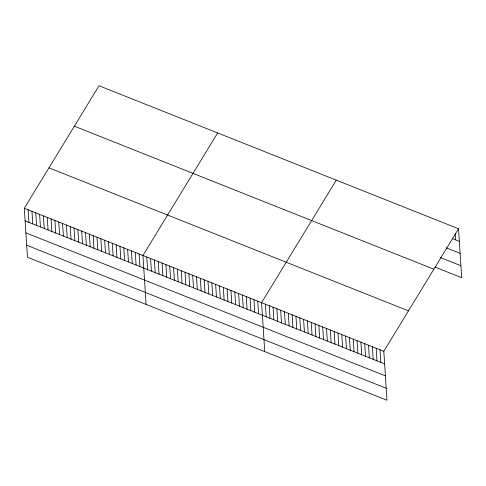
<?xml version="1.0" encoding="UTF-8"?>
<svg xmlns="http://www.w3.org/2000/svg" width="486" height="486" viewBox="0 0 486 486"><rect width="100%" height="100%" fill="white"/><g stroke="black" fill="none" stroke-linecap="round" stroke-linejoin="round"><path stroke-width="0.73" d="M458.535 228.766L383.812 351.293L386.978 400.239L27.465 257.234L24.3 208.281L99.023 85.761L458.535 228.766L461.7 277.719L434.964 267.081M217.661 132.951L142.939 255.478L146.104 304.424M336.3 180.148L261.577 302.669L264.742 351.615M452.345 238.565L459.349 241.354M446.118 247.781L460.127 253.352M440.553 257.61L460.922 265.714M74.364 126.196L433.877 269.201M48.958 167.852L408.471 310.858M24.3 208.281L383.812 351.293M25.114 220.869L384.62 363.874M25.892 232.867L385.398 375.872M26.687 245.23L386.2 388.241M455.145 233.912L455.528 239.835M379.991 349.774L380.805 362.356M376.17 348.255L376.984 360.837M372.349 346.737L373.163 359.318M368.528 345.212L369.342 357.799M364.713 343.693L365.527 356.274M360.891 342.174L361.706 354.756M357.07 340.656L357.884 353.237M353.249 339.137L354.063 351.718M349.434 337.618L350.248 350.199M345.613 336.099L346.427 348.681M341.792 334.581L342.606 347.162M337.97 333.056L338.785 345.643M334.155 331.537L334.963 344.124M330.334 330.018L331.148 342.6M326.513 328.5L327.327 341.081M322.692 326.981L323.506 339.562M318.871 325.462L319.685 338.043M315.056 323.943L315.87 336.525M311.234 322.425L312.048 335.006M307.413 320.906L308.227 333.487M303.592 319.381L304.406 331.968M299.777 317.862L300.585 330.444M295.956 316.343L296.77 328.925M292.135 314.825L292.949 327.406M288.313 313.306L289.127 325.887M284.492 311.787L285.306 324.369M280.677 310.268L281.491 322.85M276.856 308.75L277.67 321.331M273.035 307.225L273.849 319.812M269.214 305.706L270.028 318.294M265.399 304.187L266.213 316.769M257.75 301.15L258.564 313.731M253.923 299.625L254.737 312.206M250.096 298.1L250.91 310.682M246.268 296.582L247.082 309.163M242.441 295.057L243.255 307.638M238.614 293.538L239.428 306.119M234.787 292.013L235.601 304.594M230.959 290.488L231.773 303.076M227.132 288.97L227.946 301.551M223.305 287.445L224.119 300.026M219.478 285.926L220.292 298.507M215.65 284.401L216.464 296.982M211.823 282.876L212.637 295.464M207.996 281.358L208.81 293.939M204.169 279.833L204.983 292.414M200.341 278.314L201.155 290.895M196.514 276.789L197.328 289.37M192.687 275.264L193.501 287.852M188.86 273.746L189.674 286.327M185.038 272.221L185.846 284.802M181.211 270.702L182.025 283.283M177.384 269.177L178.198 281.759M173.557 267.652L174.371 280.24M169.729 266.134L170.543 278.715M165.902 264.609L166.716 277.19M162.075 263.09L162.889 275.671M158.248 261.565L159.062 274.147M154.42 260.046L155.234 272.628M150.593 258.522L151.407 271.103M146.766 256.997L147.58 269.584M139.111 253.953L139.925 266.535M135.284 252.434L136.098 265.016M131.457 250.91L132.271 263.491M127.63 249.385L128.444 261.972M123.802 247.866L124.616 260.447M119.975 246.341L120.789 258.923M116.148 244.823L116.962 257.404M112.321 243.298L113.135 255.879M108.493 241.773L109.307 254.36M104.666 240.254L105.48 252.835M100.839 238.729L101.653 251.311M97.012 237.211L97.826 249.792M93.184 235.686L93.998 248.267M89.357 234.161L90.171 246.748M85.53 232.642L86.344 245.223M81.703 231.117L82.517 243.699M77.882 229.599L78.689 242.18M74.054 228.074L74.862 240.655M70.227 226.549L71.041 239.136M66.4 225.03L67.214 237.611M62.573 223.505L63.387 236.087M58.745 221.987L59.559 234.568M54.918 220.462L55.732 233.043M51.091 218.943L51.905 231.524M47.264 217.418L48.078 230M43.436 215.893L44.25 228.481M39.609 214.375L40.423 226.956M35.782 212.85L36.596 225.431M31.955 211.331L32.769 223.912M28.127 209.806L28.941 222.388"/></g></svg>
